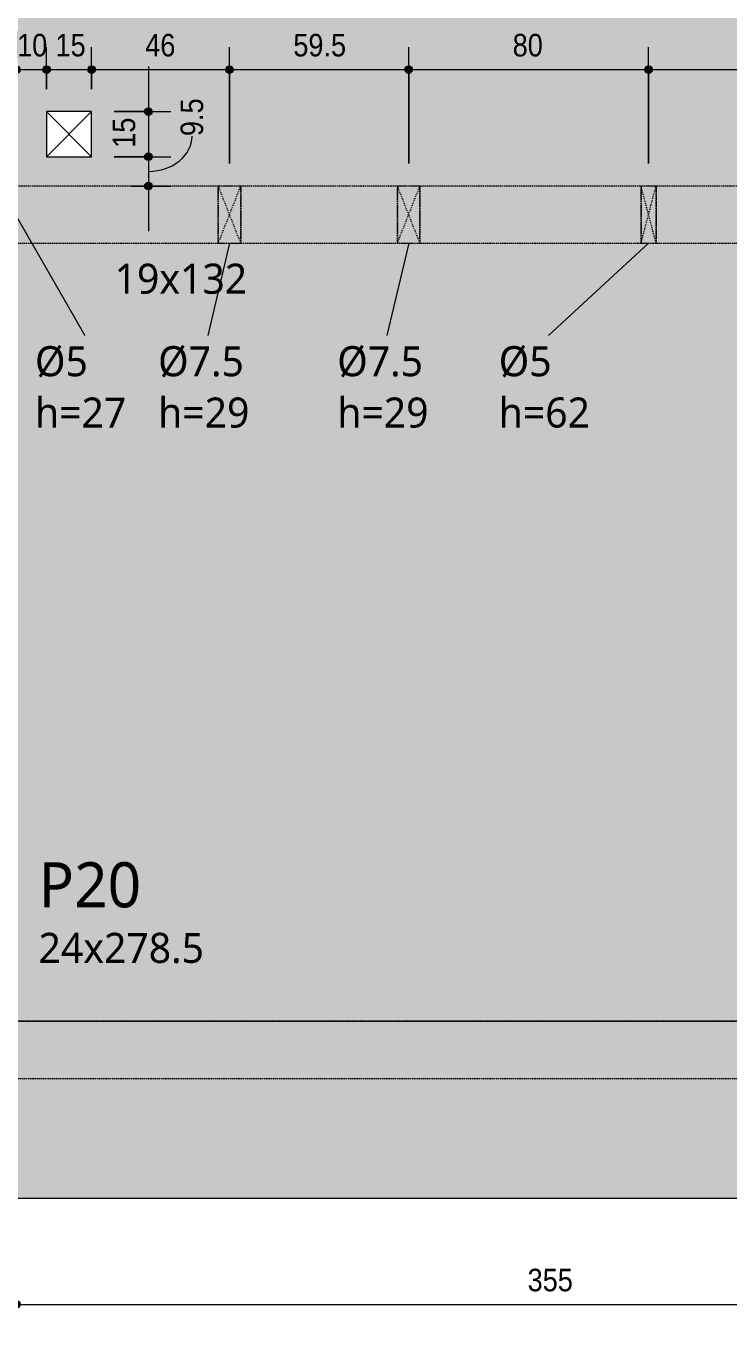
# Model space of a CAD drawing. Header units: centimetres. Extents: x -1475 to 26323, y -1238 to 84208.
# Drawn here: x 8538.5 to 8772.6, y -1162.5 to -729.5 of the extents above; entities that cross this region are included whole.
import ezdxf

# ---------------------------------------------------------------- set-up
doc = ezdxf.new("R2010")
doc.units = ezdxf.units.CM
doc.linetypes.add('Hidden', pattern=[0.714375, 0.47625, -0.238125])
doc.linetypes.add('Traço', pattern=[0.635, 0.3175, -0.3175])
for name, color, linetype, lineweight in [('A-ANNO-DIMS', 7, 'Continuous', 9), ('A-ANNO-DIMS-50', 7, 'Continuous', 9), ('A-DETL', 7, 'Hidden', 18), ('A-FLOR', 7, 'Continuous', 9), ('A-GENM', 7, 'Continuous', 18), ('A-GENM-HDLN', 7, 'Traço', 18), ('A-GENM-IDEN', 7, 'Continuous', 9), ('S-BEAM-IDEN', 7, 'Continuous', 9), ('S-COLS-IDEN', 7, 'Continuous', 9)]:
    doc.layers.add(name, color=color, linetype=linetype, lineweight=lineweight)
doc.styles.add('Fira Sans', font='', dxfattribs={"width": 0.9, "height": 7.5})
doc.styles.add('Gadugi', font='gadugi.ttf', dxfattribs={"height": 10})
doc.styles.add('Gadugi_1', font='gadugi.ttf', dxfattribs={"height": 15})
doc.styles.get('Fira Sans').set_extended_font_data('Fira Sans')
doc.dimstyles.new('PED_R80_1_5mm_ACIMA_As_ESQ__R00', dxfattribs={"dimscale": 30.48, "dimtxt": 10.229846, "dimasz": 0.328084, "dimexe": 0.246063, "dimexo": 0.246063, "dimgap": 0.049213, "dimtad": 1, "dimdec": 1, "dimrnd": 0.5, "dimdsep": 46, "dimtxsty": 'Fira Sans', "dimblk1": 'DOTSMALL', "dimblk2": 'DOTSMALL', "dimsah": 1, "dimcen": 0.09, "dimdle": 0.492126, "dimazin": 0, "dimtfac": 1, "dimtdec": 4, "dimtix": 1, "dimtmove": 0, "dimatfit": 3, "dimfxl": 1, "dimtvp": 1, "dimtolj": 1, "dimtzin": 0, "dimarcsym": 2})
doc.dimstyles.new('PED_R80_1_5mm_ACIMA_As_ESQ__R00_1', dxfattribs={"dimscale": 30.48, "dimtxt": 10.229846, "dimasz": 0.328084, "dimexe": 0.246063, "dimexo": 0.246063, "dimgap": 0.049213, "dimtad": 1, "dimdec": 1, "dimrnd": 0.5, "dimdsep": 46, "dimtxsty": 'Fira Sans', "dimblk1": 'DOTSMALL', "dimblk2": 'DOTSMALL', "dimsah": 1, "dimcen": 0.09, "dimdle": 0.492126, "dimazin": 0, "dimtfac": 1, "dimtdec": 4, "dimtix": 1, "dimtmove": 1, "dimatfit": 3, "dimfxl": 1, "dimtvp": 1, "dimtolj": 1, "dimtzin": 0, "dimarcsym": 2})
doc.dimstyles.new('PED_R80_1_5mm_ACIMA_As_ESQ__R00_4', dxfattribs={"dimscale": 30.48, "dimtxt": 10.229846, "dimasz": 0.328084, "dimexe": 0.246063, "dimexo": 0.246063, "dimgap": 0.049213, "dimtad": 1, "dimdec": 1, "dimrnd": 0.5, "dimdsep": 46, "dimtxsty": 'Fira Sans', "dimblk1": 'DOTSMALL', "dimblk2": 'DOTSMALL', "dimsah": 1, "dimcen": 0.09, "dimdle": 0.492126, "dimazin": 0, "dimtfac": 1, "dimtdec": 4, "dimtix": 1, "dimtmove": 0, "dimatfit": 3, "dimfxl": 1, "dimtvp": 1, "dimtolj": 1, "dimtzin": 0, "dimarcsym": 2})

# ---------------------------------------------------------------- blocks, each defined once
blk = doc.blocks.new('PED_FURO_CIRCULAR_R04_2020 _INSTÂNCIA_ - FURO CIRC-4080986-PL300 - FORMA DO DUPLEX SUPERIOR')
at = {"layer": 'A-GENM-HDLN'}
for p, q in [((2.5, 9.5), (-2.5, -9.5)), ((-2.5, 9.5), (2.5, -9.5)), ((2.5, 9.5), (-2.5, 9.5)), ((-2.5, 9.5), (-2.5, -9.5)), ((2.5, -9.5), (2.5, 9.5)), ((-2.5, -9.5), (2.5, -9.5))]:
    blk.add_line(p, q, dxfattribs=at)
blk = doc.blocks.new('PED_FURO_CIRCULAR_R04_2020 _INSTÂNCIA_ - FURO CIRC-4080987-PL300 - FORMA DO DUPLEX SUPERIOR')
at = {"layer": 'A-GENM-HDLN'}
for p, q in [((3.75, 9.5), (-3.75, -9.5)), ((-3.75, 9.5), (3.75, -9.5)), ((3.75, 9.5), (-3.75, 9.5)), ((-3.75, 9.5), (-3.75, -9.5)), ((3.75, -9.5), (3.75, 9.5)), ((-3.75, -9.5), (3.75, -9.5))]:
    blk.add_line(p, q, dxfattribs=at)
blk = doc.blocks.new('DIMBLOCK120-PL300 - FORMA DO DUPLEX SUPERIOR')
at = {"layer": 'A-ANNO-DIMS-50', "true_color": 0x000032}
h = blk.add_hatch(color=178, dxfattribs=at)
edge = h.paths.add_edge_path(flags=0)
edge.add_arc((8535.28, -1154.98), 1.25, 0, 360)
h = blk.add_hatch(color=178, dxfattribs=at)
edge = h.paths.add_edge_path(flags=0)
edge.add_arc((8890.28, -1154.98), 1.25, 0, 360)
at = {"layer": 'A-ANNO-DIMS-50', "color": 178, "true_color": 0x000032}
for p, q in [((8890.28, -1068.25), (8890.28, -1162.48)), ((8890.28, -1154.98), (8890.28, -1068.25)), ((8535.28, -1087.25), (8535.28, -1162.48)), ((8535.28, -1154.98), (8535.28, -1087.25)), ((8535.28, -1154.98), (8890.28, -1154.98))]:
    blk.add_line(p, q, dxfattribs=at)
for centre in [(8535.28, -1154.98), (8890.28, -1154.98)]:
    blk.add_circle(centre, 1.25, dxfattribs=at)
at = {"layer": 'A-ANNO-DIMS-50', "color": 0, "insert": (8705.5, -1143.1), "char_height": 7.5, "width": 17.4694, "attachment_point": 1, "rotation": 0, "line_spacing_factor": 1.049215, "style": 'Fira Sans'}
blk.add_mtext('355', dxfattribs=at)
blk = doc.blocks.new('_DotSmall')
at = {"color": 0, "linetype": 'ByBlock', "const_width": 0.5}
blk.add_lwpolyline([(-0.0625, 0, 1), (0.0625, 0, 1)], format="xyb", close=True, dxfattribs=at)
blk = doc.blocks.new('DIMBLOCK286-PL300 - FORMA DO DUPLEX SUPERIOR')
at = {"layer": 'A-ANNO-DIMS-50', "true_color": 0x000032}
h = blk.add_hatch(color=178, dxfattribs=at)
edge = h.paths.add_edge_path(flags=0)
edge.add_arc((8535.28, -744), 1.25, 0, 360)
h = blk.add_hatch(color=178, dxfattribs=at)
edge = h.paths.add_edge_path(flags=0)
edge.add_arc((8545.31, -744), 1.25, 0, 360)
at = {"layer": 'A-ANNO-DIMS-50', "color": 178, "true_color": 0x000032}
for p, q in [((8535.28, -749.73), (8535.28, -736.5)), ((8545.31, -750.5), (8545.31, -736.5)), ((8535.28, -744), (8545.31, -744)), ((8535.28, -744), (8535.28, -749.73)), ((8545.31, -744), (8545.31, -750.5))]:
    blk.add_line(p, q, dxfattribs=at)
for centre in [(8535.28, -744), (8545.31, -744)]:
    blk.add_circle(centre, 1.25, dxfattribs=at)
at = {"layer": 'A-ANNO-DIMS-50', "color": 0, "insert": (8535.51, -732.12), "char_height": 7.5, "width": 11.4889, "attachment_point": 1, "line_spacing_factor": 1.049215, "style": 'Fira Sans'}
blk.add_mtext('10', dxfattribs=at)
blk = doc.blocks.new('DIMBLOCK287-PL300 - FORMA DO DUPLEX SUPERIOR')
at = {"layer": 'A-ANNO-DIMS-50', "true_color": 0x000032}
h = blk.add_hatch(color=178, dxfattribs=at)
edge = h.paths.add_edge_path(flags=0)
edge.add_arc((8545.31, -744), 1.25, 0, 360)
h = blk.add_hatch(color=178, dxfattribs=at)
edge = h.paths.add_edge_path(flags=0)
edge.add_arc((8560.31, -744), 1.25, 0, 360)
at = {"layer": 'A-ANNO-DIMS-50', "color": 178, "true_color": 0x000032}
for p, q in [((8545.31, -750.5), (8545.31, -736.5)), ((8560.31, -750.5), (8560.31, -736.5)), ((8545.31, -744), (8560.31, -744)), ((8545.31, -744), (8545.31, -750.5)), ((8560.31, -744), (8560.31, -750.5))]:
    blk.add_line(p, q, dxfattribs=at)
for centre in [(8545.31, -744), (8560.31, -744)]:
    blk.add_circle(centre, 1.25, dxfattribs=at)
at = {"layer": 'A-ANNO-DIMS-50', "color": 0, "insert": (8548.29, -732.12), "char_height": 7.5, "width": 10.8594, "attachment_point": 1, "line_spacing_factor": 1.049215, "style": 'Fira Sans'}
blk.add_mtext('15', dxfattribs=at)
blk = doc.blocks.new('DIMBLOCK288-PL300 - FORMA DO DUPLEX SUPERIOR')
at = {"layer": 'A-ANNO-DIMS-50', "true_color": 0x000032}
h = blk.add_hatch(color=178, dxfattribs=at)
edge = h.paths.add_edge_path(flags=0)
edge.add_arc((8560.31, -744), 1.25, 0, 360)
h = blk.add_hatch(color=178, dxfattribs=at)
edge = h.paths.add_edge_path(flags=0)
edge.add_arc((8606.24, -744), 1.25, 0, 360)
at = {"layer": 'A-ANNO-DIMS-50', "color": 178, "true_color": 0x000032}
for p, q in [((8560.31, -750.5), (8560.31, -736.5)), ((8606.24, -775.25), (8606.24, -736.5)), ((8560.31, -744), (8606.24, -744)), ((8560.31, -744), (8560.31, -750.5)), ((8606.24, -744), (8606.24, -775.25))]:
    blk.add_line(p, q, dxfattribs=at)
for centre in [(8560.31, -744), (8606.24, -744)]:
    blk.add_circle(centre, 1.25, dxfattribs=at)
at = {"layer": 'A-ANNO-DIMS-50', "color": 0, "insert": (8578.16, -732.12), "char_height": 7.5, "width": 12.2758, "attachment_point": 1, "line_spacing_factor": 1.049215, "style": 'Fira Sans'}
blk.add_mtext('46', dxfattribs=at)
blk = doc.blocks.new('DIMBLOCK289-PL300 - FORMA DO DUPLEX SUPERIOR')
at = {"layer": 'A-ANNO-DIMS-50', "true_color": 0x000032}
h = blk.add_hatch(color=178, dxfattribs=at)
edge = h.paths.add_edge_path(flags=0)
edge.add_arc((8606.24, -744), 1.25, 0, 360)
h = blk.add_hatch(color=178, dxfattribs=at)
edge = h.paths.add_edge_path(flags=0)
edge.add_arc((8665.89, -744), 1.25, 0, 360)
at = {"layer": 'A-ANNO-DIMS-50', "color": 178, "true_color": 0x000032}
for p, q in [((8606.24, -775.25), (8606.24, -736.5)), ((8665.89, -775.25), (8665.89, -736.5)), ((8606.24, -744), (8665.89, -744)), ((8606.24, -744), (8606.24, -775.25)), ((8665.89, -744), (8665.89, -775.25))]:
    blk.add_line(p, q, dxfattribs=at)
for centre in [(8606.24, -744), (8665.89, -744)]:
    blk.add_circle(centre, 1.25, dxfattribs=at)
at = {"layer": 'A-ANNO-DIMS-50', "color": 0, "insert": (8627.48, -732.12), "char_height": 7.5, "width": 20.6171, "attachment_point": 1, "line_spacing_factor": 1.049215, "style": 'Fira Sans'}
blk.add_mtext('59.5', dxfattribs=at)
blk = doc.blocks.new('DIMBLOCK290-PL300 - FORMA DO DUPLEX SUPERIOR')
at = {"layer": 'A-ANNO-DIMS-50', "true_color": 0x000032}
h = blk.add_hatch(color=178, dxfattribs=at)
edge = h.paths.add_edge_path(flags=0)
edge.add_arc((8665.89, -744), 1.25, 0, 360)
h = blk.add_hatch(color=178, dxfattribs=at)
edge = h.paths.add_edge_path(flags=0)
edge.add_arc((8745.77, -744), 1.25, 0, 360)
at = {"layer": 'A-ANNO-DIMS-50', "color": 178, "true_color": 0x000032}
for p, q in [((8665.89, -775.25), (8665.89, -736.5)), ((8745.77, -775.25), (8745.77, -736.5)), ((8665.89, -744), (8745.77, -744)), ((8665.89, -744), (8665.89, -775.25)), ((8745.77, -744), (8745.77, -775.25))]:
    blk.add_line(p, q, dxfattribs=at)
for centre in [(8665.89, -744), (8745.77, -744)]:
    blk.add_circle(centre, 1.25, dxfattribs=at)
at = {"layer": 'A-ANNO-DIMS-50', "color": 0, "insert": (8700.52, -732.12), "char_height": 7.5, "width": 12.748, "attachment_point": 1, "line_spacing_factor": 1.049215, "style": 'Fira Sans'}
blk.add_mtext('80', dxfattribs=at)
blk = doc.blocks.new('DIMBLOCK291-PL300 - FORMA DO DUPLEX SUPERIOR')
at = {"layer": 'A-ANNO-DIMS-50', "true_color": 0x000032}
h = blk.add_hatch(color=178, dxfattribs=at)
edge = h.paths.add_edge_path(flags=0)
edge.add_arc((8745.77, -744), 1.25, 0, 360)
h = blk.add_hatch(color=178, dxfattribs=at)
edge = h.paths.add_edge_path(flags=0)
edge.add_arc((8909.28, -744), 1.25, 0, 360)
at = {"layer": 'A-ANNO-DIMS-50', "color": 178, "true_color": 0x000032}
for p, q in [((8745.77, -775.25), (8745.77, -736.5)), ((8909.28, -775.25), (8909.28, -736.5)), ((8745.77, -744), (8924.28, -744)), ((8745.77, -744), (8745.77, -775.25)), ((8909.28, -744), (8909.28, -775.25))]:
    blk.add_line(p, q, dxfattribs=at)
for centre in [(8745.77, -744), (8909.28, -744)]:
    blk.add_circle(centre, 1.25, dxfattribs=at)
at = {"layer": 'A-ANNO-DIMS-50', "color": 0, "insert": (8816.84, -732.12), "char_height": 7.5, "width": 25.6533, "attachment_point": 1, "line_spacing_factor": 1.049215, "style": 'Fira Sans'}
blk.add_mtext('163.5', dxfattribs=at)
blk = doc.blocks.new('DIMBLOCK292-PL300 - FORMA DO DUPLEX SUPERIOR')
at = {"layer": 'A-ANNO-DIMS-50', "true_color": 0x000032}
h = blk.add_hatch(color=178, dxfattribs=at)
edge = h.paths.add_edge_path(flags=0)
edge.add_arc((8579.21, -758), 1.25, 0, 360)
h = blk.add_hatch(color=178, dxfattribs=at)
edge = h.paths.add_edge_path(flags=0)
edge.add_arc((8579.21, -773), 1.25, 0, 360)
at = {"layer": 'A-ANNO-DIMS-50', "color": 178, "true_color": 0x000032}
for p, q in [((8579.21, -743), (8579.21, -773)), ((8567.81, -758), (8586.71, -758)), ((8579.21, -758), (8567.81, -758)), ((8567.81, -773), (8586.71, -773)), ((8579.21, -773), (8567.81, -773))]:
    blk.add_line(p, q, dxfattribs=at)
for centre in [(8579.21, -758), (8579.21, -773)]:
    blk.add_circle(centre, 1.25, dxfattribs=at)
at = {"layer": 'A-ANNO-DIMS-50', "color": 0, "insert": (8567.32, -770.03), "char_height": 7.5, "width": 10.8594, "attachment_point": 1, "rotation": 90, "line_spacing_factor": 1.049215, "style": 'Fira Sans'}
blk.add_mtext('15', dxfattribs=at)
blk = doc.blocks.new('DIMBLOCK293-PL300 - FORMA DO DUPLEX SUPERIOR')
at = {"layer": 'A-ANNO-DIMS-50', "true_color": 0x000032}
h = blk.add_hatch(color=178, dxfattribs=at)
edge = h.paths.add_edge_path(flags=0)
edge.add_arc((8579.21, -773), 1.25, 0, 360)
h = blk.add_hatch(color=178, dxfattribs=at)
edge = h.paths.add_edge_path(flags=0)
edge.add_arc((8579.21, -782.75), 1.25, 0, 360)
at = {"layer": 'A-ANNO-DIMS-50', "color": 178, "true_color": 0x000032}
for p, q in [((8567.81, -773), (8586.71, -773)), ((8579.21, -773), (8567.81, -773)), ((8579.21, -773), (8579.21, -797.75)), ((8573.47, -782.75), (8586.71, -782.75)), ((8579.21, -782.75), (8573.47, -782.75))]:
    blk.add_line(p, q, dxfattribs=at)
for centre in [(8579.21, -773), (8579.21, -782.75)]:
    blk.add_circle(centre, 1.25, dxfattribs=at)
blk.add_ellipse((8579.21, -766.14), major_axis=(14.55, 0), ratio=0.806724, start_param=4.712389, end_param=6.283185, dxfattribs=at)
at = {"layer": 'A-ANNO-DIMS-50', "color": 0, "insert": (8589.93, -766.14), "char_height": 7.5, "width": 14.7939, "attachment_point": 1, "rotation": 90, "line_spacing_factor": 1.049215, "style": 'Fira Sans'}
blk.add_mtext('9.5', dxfattribs=at)

msp = doc.modelspace()

# ---------------------------------------------------------------- hatches: boundary and pattern name
at = {"layer": 'A-DETL', "linetype": 'Continuous', "true_color": 0xffcc66}
for points in [[(8802.93, -801.75), (8890.28, -801.75), (8890.28, -782.75), (8535.28, -782.75), (8535.28, -801.75), (8711.94, -801.75)], [(8909.28, -1079.75), (8909.28, -1060.75), (8535.28, -1060.75), (8535.28, -1079.75), (8711.94, -1079.75)]]:
    msp.add_hatch(color=31, dxfattribs=at).paths.add_polyline_path(points, flags=0)
at = {"layer": 'A-FLOR', "lineweight": 18, "true_color": 0xe6b8b7}
msp.add_hatch(color=9, dxfattribs=at).paths.add_polyline_path([(9477.28, -1119.75), (9477.28, -214.75), (9437.28, -214.75), (9437.28, -1079.75), (7158.28, -1079.75), (7158.28, -214.75), (7118.28, -214.75), (7118.28, -1119.75), (9439.9, -1119.75)], flags=0)
at = {"layer": 'A-FLOR', "lineweight": 18, "true_color": 0xd9d9d9}
h = msp.add_hatch(color=254, dxfattribs=at)
h.paths.add_polyline_path([(8711.94, -1060.75), (8890.28, -1060.75), (8890.28, -801.75), (8535.28, -801.75), (8535.28, -1060.75)], flags=0)
h.paths.add_polyline_path([(8909.28, -1060.75), (9161.28, -1060.75), (9161.28, -998.81), (9158.56, -993.73), (9156.86, -988.1), (9156.28, -982.25), (9156.86, -976.4), (9158.56, -970.77), (9161.34, -965.58), (9165.07, -961.04), (9169.61, -957.31), (9174.8, -954.53), (9180.43, -952.83), (9186.28, -952.25), (9192.13, -952.83), (9197.76, -954.53), (9202.95, -957.31), (9207.49, -961.04), (9211.22, -965.58), (9214, -970.77), (9215.7, -976.4), (9216.28, -982.25), (9215.7, -988.1), (9214, -993.73), (9211.28, -998.89), (9211.28, -1060.75), (9418.28, -1060.75), (9418.28, -704.75), (9337.28, -704.75), (9337.28, -725.75), (8535.28, -725.75), (8535.28, -782.75), (8909.28, -782.75), (8909.28, -1008.78)], flags=0)
h.paths.add_polyline_path([(8853.25, -1011.32), (8851.9, -1011.14), (8850.63, -1010.62), (8849.55, -1009.79), (8848.71, -1008.7), (8848.19, -1007.44), (8848.01, -1006.08), (8848.19, -1004.73), (8848.71, -1003.47), (8849.55, -1002.38), (8850.63, -1001.55), (8851.9, -1001.03), (8853.25, -1000.85), (8854.61, -1001.03), (8855.87, -1001.55), (8856.95, -1002.38), (8857.79, -1003.47), (8858.31, -1004.73), (8858.49, -1006.08), (8858.31, -1007.44), (8857.72, -1008.78), (8856.95, -1009.79), (8855.87, -1010.62), (8854.61, -1011.14)], flags=0)
h.paths.add_polyline_path([(8853.25, -861.32), (8851.9, -861.14), (8850.63, -860.62), (8849.55, -859.79), (8848.71, -858.7), (8848.19, -857.44), (8848.01, -856.08), (8848.19, -854.73), (8848.71, -853.47), (8849.55, -852.38), (8850.63, -851.55), (8851.9, -851.03), (8853.25, -850.85), (8854.61, -851.03), (8855.87, -851.55), (8856.95, -852.38), (8857.79, -853.47), (8858.31, -854.73), (8858.49, -856.08), (8858.31, -857.44), (8857.79, -858.7), (8856.95, -859.79), (8855.87, -860.62), (8854.61, -861.14)], flags=0)
h.paths.add_polyline_path([(8545.31, -773), (8545.31, -758), (8560.31, -758), (8560.31, -773)], flags=0)

# ---------------------------------------------------------------- linework, layer by layer
at = {"lineweight": 18}
for p, q in [((8545.31, -773), (8560.31, -758)), ((8545.31, -758), (8560.31, -773))]:
    msp.add_line(p, q, dxfattribs=at)
at = {"layer": 'A-DETL'}
for p, q in [((8890.28, -782.75), (8516.28, -782.75)), ((8602.49, -801.75), (8602.49, -782.75)), ((8609.99, -782.75), (8609.99, -801.75)), ((8662.14, -801.75), (8662.14, -782.75)), ((8669.64, -782.75), (8669.64, -801.75)), ((8743.27, -801.75), (8743.27, -782.75)), ((8748.27, -782.75), (8748.27, -801.75)), ((8516.28, -801.75), (8890.28, -801.75)), ((8890.28, -1060.75), (8326.28, -1060.75)), ((8535.28, -1060.75), (8909.28, -1060.75)), ((7624.74, -1079.75), (8909.28, -1079.75))]:
    msp.add_line(p, q, dxfattribs=at)
at = {"layer": 'A-FLOR', "lineweight": 18}
for p, q in [((8560.31, -758), (8545.31, -758)), ((8545.31, -758), (8545.31, -773)), ((8560.31, -773), (8560.31, -758)), ((8545.31, -773), (8560.31, -773)), ((9477.28, -1119.75), (7118.28, -1119.75))]:
    msp.add_line(p, q, dxfattribs=at)
at = {"layer": 'A-GENM-IDEN'}
for p, q in [((8535.28, -792.93), (8558, -832.5)), ((8606.24, -801.75), (8599.01, -832.5)), ((8665.89, -801.75), (8658.66, -832.5)), ((8745.77, -801.75), (8712.42, -832.5))]:
    msp.add_line(p, q, dxfattribs=at)

# ---------------------------------------------------------------- block references
at = {"layer": 'A-GENM', "linetype": 'Traço', "rotation": 180}
for name, p in [('PED_FURO_CIRCULAR_R04_2020 _INSTÂNCIA_ - FURO CIRC-4080987-PL300 - FORMA DO DUPLEX SUPERIOR', (8606.24, -792.25)), ('PED_FURO_CIRCULAR_R04_2020 _INSTÂNCIA_ - FURO CIRC-4080987-PL300 - FORMA DO DUPLEX SUPERIOR', (8665.89, -792.25)), ('PED_FURO_CIRCULAR_R04_2020 _INSTÂNCIA_ - FURO CIRC-4080986-PL300 - FORMA DO DUPLEX SUPERIOR', (8745.77, -792.25))]:
    msp.add_blockref(name, p, dxfattribs=at)

# ---------------------------------------------------------------- texts
at = {"layer": 'A-GENM-IDEN', "char_height": 10, "attachment_point": 1, "style": 'Gadugi'}
for s, insert, width in [('Ø5', (8541.45, -836.06), 22.0464), ('Ø7.5', (8582.46, -836.06), 34.8734), ('Ø7.5', (8642.11, -836.06), 34.8734), ('Ø5', (8695.87, -836.06), 22.0464), ('h=27', (8541.45, -853.14), 39.6835), ('h=29', (8582.46, -853.14), 39.6835), ('h=29', (8642.11, -853.14), 39.6835), ('h=62', (8695.87, -853.14), 39.6835)]:
    msp.add_mtext(s, dxfattribs=dict(at, insert=insert, width=width))
at = {"layer": 'S-BEAM-IDEN', "insert": (8567.97, -808.59), "char_height": 10, "width": 54.1139, "attachment_point": 1, "style": 'Gadugi'}
msp.add_mtext('19x132', dxfattribs=at)
at = {"layer": 'S-COLS-IDEN', "attachment_point": 1}
for s, insert, char_height, width, style in [('P20', (8542.65, -1007.82), 15, 42.4894, 'Gadugi_1'), ('24x278.5', (8542.65, -1031.31), 10, 66.9409, 'Gadugi')]:
    msp.add_mtext(s, dxfattribs=dict(at, insert=insert, char_height=char_height, width=width, style=style))

# ---------------------------------------------------------------- dimensions: what is measured, and where the dimension line sits
at = {"layer": 'A-ANNO-DIMS', "color": 178, "true_color": 0x000032}
for base, p1, p2, override, picture, middle in [((8545.31, -744), (8535.28, -742.23), (8545.31, -758), {"dimpost": '<>', "dimfxl": 18.689993}, 'DIMBLOCK286-PL300 - FORMA DO DUPLEX SUPERIOR', (8540.3, -738.69)), ((8560.31, -744), (8545.31, -758), (8560.31, -758), {"dimpost": '<>', "dimfxl": 15}, 'DIMBLOCK287-PL300 - FORMA DO DUPLEX SUPERIOR', (8552.81, -738.69)), ((8606.24, -744), (8560.31, -758), (8606.24, -782.75), {"dimpost": '<>', "dimfxl": 52.170666}, 'DIMBLOCK288-PL300 - FORMA DO DUPLEX SUPERIOR', (8583.28, -738.69)), ((8665.8946, -744.0011), (8606.241, -782.75), (8665.8946, -782.75), {"dimpost": '<>', "dimfxl": 59.653582}, 'DIMBLOCK289-PL300 - FORMA DO DUPLEX SUPERIOR', (8636.0678, -738.6314)), ((8745.77, -744), (8665.89, -782.75), (8745.77, -782.75), {"dimpost": '<>', "dimfxl": 79.877219}, 'DIMBLOCK290-PL300 - FORMA DO DUPLEX SUPERIOR', (8705.83, -738.69)), ((8909.28, -744), (8745.77, -782.75), (8909.28, -782.75), {"dimpost": '<>', "dimfxl": 163.506961}, 'DIMBLOCK291-PL300 - FORMA DO DUPLEX SUPERIOR', (8827.53, -738.69))]:
    dim = msp.add_linear_dim(base=base, p1=p1, p2=p2, dimstyle='PED_R80_1_5mm_ACIMA_As_ESQ__R00_4', override=override, dxfattribs=at)
    dim.commit()
    dim.dimension.update_dxf_attribs({"geometry": picture, "text_midpoint": middle})
for base, p1, p2, angle, dimstyle, override, picture, middle in [((8579.21, -773), (8560.31, -758), (8560.31, -773), 90, 'PED_R80_1_5mm_ACIMA_As_ESQ__R00_4', {"dimpost": '<>', "dimfxl": 15}, 'DIMBLOCK292-PL300 - FORMA DO DUPLEX SUPERIOR', (8573.89, -765.5)), ((8890.28, -1154.98), (8535.28, -1079.75), (8890.28, -1060.75), 0, 'PED_R80_1_5mm_ACIMA_As_ESQ__R00', {"dimpost": '<>', "dimfxl": 355.507513}, 'DIMBLOCK120-PL300 - FORMA DO DUPLEX SUPERIOR', (8712.78, -1149.67))]:
    dim = msp.add_linear_dim(base=base, p1=p1, p2=p2, angle=angle, dimstyle=dimstyle, override=override, dxfattribs=at)
    dim.commit()
    dim.dimension.update_dxf_attribs({"geometry": picture, "text_midpoint": middle})
dim = msp.add_linear_dim(base=(8579.2056, -782.75), p1=(8560.3143, -773.0009), p2=(8580.9734, -782.75), angle=90, dimstyle='PED_R80_1_5mm_ACIMA_As_ESQ__R00_1', override={"dimpost": '<>', "dimfxl": 22.843859}, dxfattribs=at)
dim.commit()
dim.dimension.update_dxf_attribs({"geometry": 'DIMBLOCK293-PL300 - FORMA DO DUPLEX SUPERIOR', "text_midpoint": (8594.9256, -758.7424), "dimtype": 160, "text_rotation": 90})

doc.saveas('drawing.dxf')
